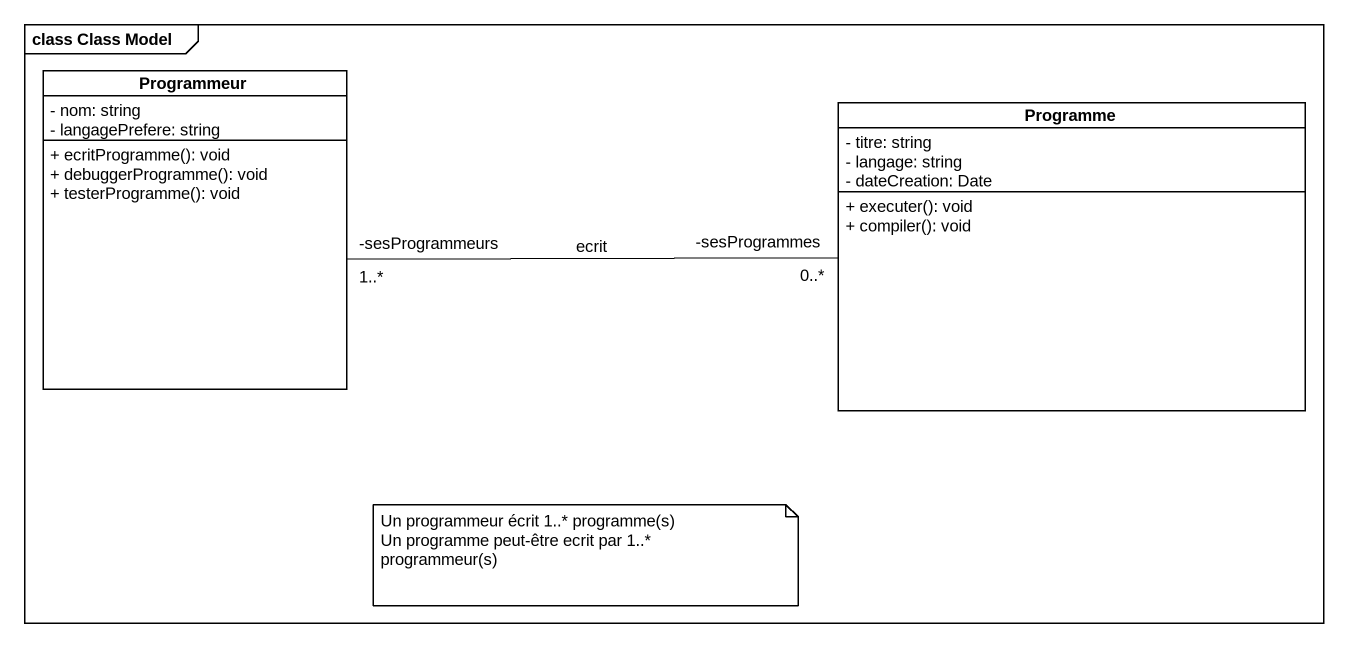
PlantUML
@startuml
mainframe class Class Model
hide circle
hide empty members
skinparam classAttributeIconSize 0
class Programmeur {
  - nom: string
  - langagePrefere: string
  + ecritProgramme(): void
  + debuggerProgramme(): void
  + testerProgramme(): void
}
class Programme {
  - titre: string
  - langage: string
  - dateCreation: Date
  + executer(): void
  + compiler(): void
}
Programmeur "-sesProgrammeurs\n1..*" -right- "-sesProgrammes\n0..*" Programme : ecrit
note as N1
  Un programmeur écrit 1..* programme(s)
  Un programme peut-être ecrit par 1..* programmeur(s)
end note
@enduml
